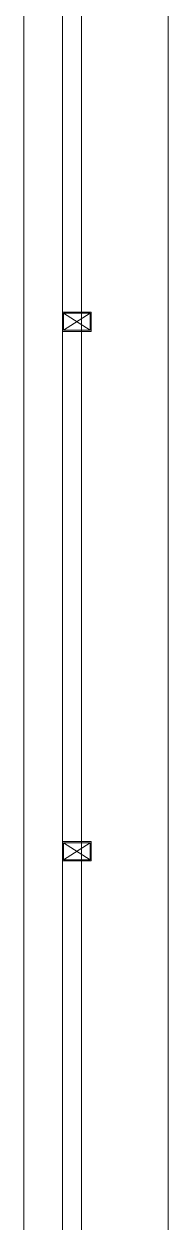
# Model space of a CAD drawing. Header units: millimetres. Extents: x 3546612 to 5615882, y 547008 to 3162891.
# Drawn here: x 5464825 to 5465575, y 2525170 to 2531406 of the extents above; entities that cross this region are included whole.
import ezdxf

# ---------------------------------------------------------------- set-up
doc = ezdxf.new("R2010")
doc.units = ezdxf.units.MM
for name, color, linetype, lineweight in [('XR-평면도$0$A-CNTL', 9, 'Continuous', 15), ('XR-평면도$0$A-SECT-LIN2', 9, 'Continuous', 20), ('XR-평면도$0$A-SECT-LIN3', 9, 'Continuous', 18), ('XR-평면도$0$A-WAXM-PANL', 9, 'Continuous', 20), ('XR-평면도$0$A-XXXX-HID', 9, 'Continuous', 18), ('XR-평면도$0$A-XXXX-OPEN', 9, 'Continuous', 15)]:
    doc.layers.add(name, color=color, linetype=linetype, lineweight=lineweight)

# ---------------------------------------------------------------- blocks, each defined once
blk = doc.blocks.new('XR-평면도$0$중심선(210216)')
at = {"layer": 'XR-평면도$0$A-CNTL', "ltscale": 300}
blk.add_lwpolyline([(143000, 206000), (143000, -10000)], dxfattribs=at)
blk = doc.blocks.new('XR-평면도$0$각파이프(100X150)')
at = {"layer": 'XR-평면도$0$A-SECT-LIN2'}
blk.add_lwpolyline([(75, -50), (75, 50), (-75, 50), (-75, -50)], close=True, dxfattribs=at)
at = {"layer": 'XR-평면도$0$A-SECT-LIN3'}
blk.add_lwpolyline([(-69, 44), (-69, -44), (69, -44), (69, 44)], close=True, dxfattribs=at)
at = {"layer": 'XR-평면도$0$A-XXXX-OPEN'}
for points in [[(69, 44), (-69, -44)], [(-69, 44), (69, -44)]]:
    blk.add_lwpolyline(points, dxfattribs=at)
blk = doc.blocks.new('XR-평면도$0$방화구획(건식1)(210707)')
at = {"layer": 'XR-평면도$0$A-WAXM-PANL'}
for points in [[(-200, 45150), (-200, 2450)], [(0, 2450), (0, 45150)]]:
    blk.add_lwpolyline(points, dxfattribs=at)
at = {"layer": 'XR-평면도$0$A-XXXX-HID', "ltscale": 500}
blk.add_lwpolyline([(-300, 1200), (-300, 11050)], dxfattribs=at)
for p in [(-275, 8867.6), (-275, 6111.7)]:
    blk.add_blockref('XR-평면도$0$각파이프(100X150)', p)

msp = doc.modelspace()

# ---------------------------------------------------------------- block references
at = {"rotation": 180}
msp.add_blockref('XR-평면도$0$방화구획(건식1)(210707)', (5464825, 2535967.6), dxfattribs=at)
msp.add_blockref('XR-평면도$0$방화구획(건식1)(210707)', (5464825, 2535967.6), dxfattribs=at)
msp.add_blockref('XR-평면도$0$방화구획(건식1)(210707)', (5464825, 2535967.6), dxfattribs=at)
at = {"layer": 'XR-평면도$0$A-CNTL'}
msp.add_blockref('XR-평면도$0$중심선(210216)', (5322575, 2339367.6), dxfattribs=at)

doc.saveas('drawing.dxf')
